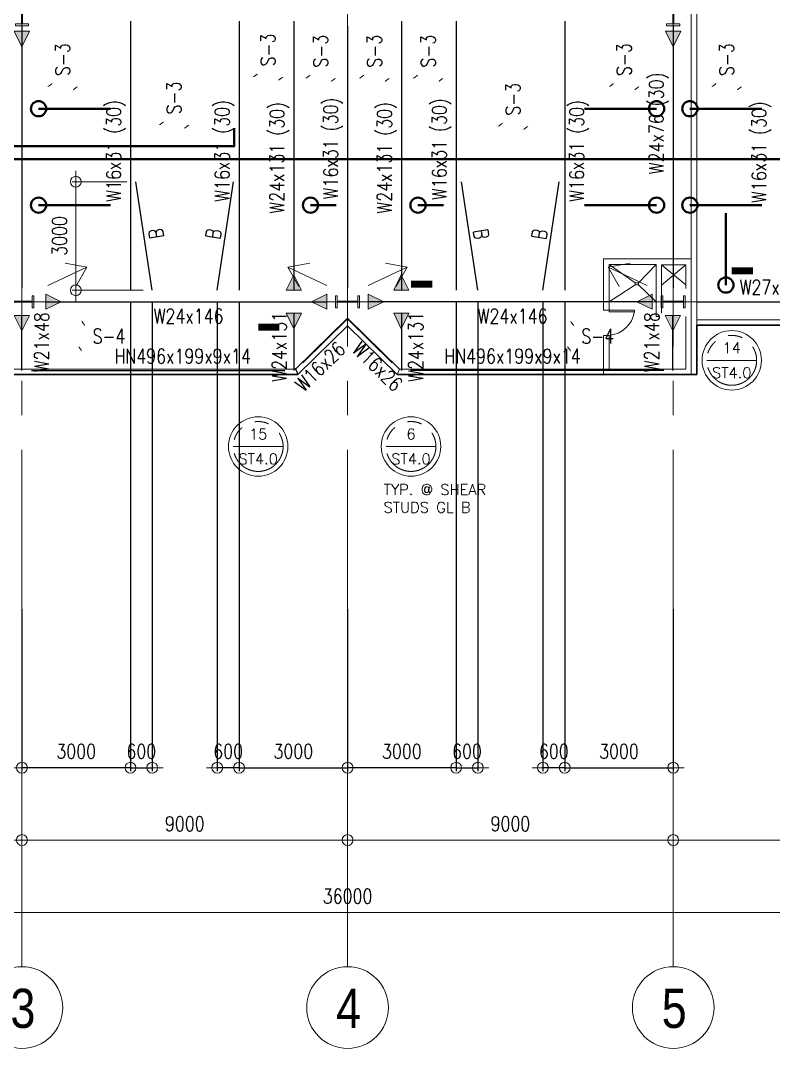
# Model space of a CAD drawing. Header units: millimetres. Extents: x -101701 to 170890, y -50253 to 85631.
# Drawn here: x -46213 to -25405, y -23127 to 5281 of the extents above; entities that cross this region are included whole.
import ezdxf
from ezdxf.enums import TextEntityAlignment as Align

# ---------------------------------------------------------------- set-up
doc = ezdxf.new("R2010")
doc.units = ezdxf.units.MM
doc.header["$MEASUREMENT"] = 0
doc.linetypes.add('CENTER2', pattern=[28.575, 19.05, -3.175, 3.175, -3.175])
doc.linetypes.add('PHANTOM2', pattern=[1.25, 0.625, -0.125, 0.125, -0.125, 0.125, -0.125])
doc.layers.get('0').update_dxf_attribs({"lineweight": 0})
for name, color, linetype, lineweight in [('A_ARCHITECTURAL BACKGROUND', 251, 'Continuous', 5), ('COLUMN', 2, 'Continuous', 20), ('ELAYOUT', 4, 'Continuous', 9), ('GRIDLINES_DIM', 252, 'Continuous', 5), ('HATCH', 8, 'Continuous', 5), ('S-ANNO-DIMS', 252, 'Continuous', 5), ('S-ANNO-MARK', 2, 'Continuous', 9), ('S-ANNO-NPLT', 7, 'Continuous', 9), ('S-Anno-Symb', 143, 'PHANTOM2', 15), ('S-BEAM', 5, 'Continuous', 25), ('S-BRACE', 2, 'Continuous', 18), ('S-CONN', 1, 'Continuous', 9), ('S_COL', 2, 'Continuous', 20), ('S_DRB', 4, 'Continuous', 40), ('S_GRID LINES', 252, 'Continuous', 5), ('S_SLAB EDGE', 2, 'Continuous', 30), ('TEXT', 2, 'Continuous', 20)]:
    doc.layers.add(name, color=color, linetype=linetype, lineweight=lineweight)
doc.styles.add('1', font='simplex.shx', dxfattribs={"width": 0.85, "height": 300})
doc.styles.add('ARIALNW', font='ARIALN.TTF')
doc.styles.add('ROMANSX', font='ROMANS.shx', dxfattribs={"height": 0.09375})
doc.styles.add('SIMPLEX', font='SIMPLEX.shx', dxfattribs={"width": 0.8, "height": 400})
doc.dimstyles.new('DIM 200', dxfattribs={"dimtxt": 0.36, "dimasz": 0.2, "dimexe": 0.1, "dimexo": 0, "dimgap": 0.08, "dimtad": 1, "dimlfac": 2, "dimrnd": 0.005, "dimzin": 1, "dimdsep": 46, "dimtxsty": 'ARIALNW', "dimcen": 0.09, "dimclrd": 6, "dimclre": 6, "dimclrt": 13, "dimadec": 0, "dimazin": 0, "dimtfac": 1, "dimtofl": 0, "dimtmove": 2, "dimatfit": 3, "dimfxl": 1, "dimtolj": 1, "dimtzin": 0, "dimarcsym": 0})
doc.dimstyles.new('DIM_100', dxfattribs={"dimtxt": 1000, "dimasz": 2, "dimexe": 100, "dimexo": 250, "dimgap": 250, "dimtad": 1, "dimdec": 0, "dimrnd": 1, "dimdsep": 46, "dimtxsty": '1', "dimblk1": 'ESCADIM_ARW', "dimblk2": 'ESCADIM_ARW', "dimsah": 1, "dimcen": 50, "dimclrd": 256, "dimclre": 256, "dimclrt": 52, "dimadec": 0, "dimazin": 0, "dimtfac": 1, "dimtdec": 0, "dimtofl": 0, "dimtmove": 0, "dimatfit": 3, "dimldrblk": 'ESCADIM_ARW', "dimfxl": 1, "dimtolj": 1, "dimtzin": 0, "dimarcsym": 0})

# ---------------------------------------------------------------- blocks, each defined once
blk = doc.blocks.new('ARCHBACKGRND3')
at = {"layer": 'A_ARCHITECTURAL BACKGROUND', "color": 251, "ltscale": 10}
for p, q in [((-27637, 5679, 0), (-27637, -4352, 0)), ((-27487, 5531, 0), (-27487, -3139, 0)), ((-29911, -2489, 0), (-28609, -2489, 0)), ((-29908, -2721, 0), (-29207, -2721, 0)), ((-29908, -2771, 0), (-29908, -2721, 0)), ((-29207, -2771, 0), (-29908, -2771, 0)), ((-29207, -2721, 0), (-29207, -2771, 0)), ((-37136, -2943, 0), (-38576, -4352, 0)), ((-37136, -2943, 0), (-35700, -4353, 0)), ((-27788, -2899, 0), (-27788, -4348, 0)), ((-27637, -2996, 0), (-27637, -4499, 0)), ((-27487, -2992, 0), (-22157, -2992, 0)), ((-22620, -2992, 0), (-26678, -2992, 0)), ((-22620, -3139, 0), (-26678, -3139, 0)), ((-46626, -4352, 0), (-38576, -4352, 0)), ((-38577, -4325, 0), (-38514, -4475, 0)), ((-38576, -4352, 0), (-38513, -4502, 0)), ((-35700, -4353, 0), (-35763, -4503, 0)), ((-35700, -4352, 0), (-27788, -4352, 0))]:
    blk.add_line(p, q, dxfattribs=at)
at = {"layer": 'ELAYOUT', "color": 251, "ltscale": 10}
for p, q in [((-30061, -1308, 0), (-28458, -1307, 0)), ((-30061, -2721, 0), (-30061, -1308, 0)), ((-27637, -1307, 0), (-28458, -1307, 0)), ((-27637, -1307, 0), (-27637, -4502, 0)), ((-27637, -2027, 0), (-27637, -1307, 0)), ((-29911, -1458, 0), (-28608, -1458, 0)), ((-29911, -2721, 0), (-29911, -1458, 0)), ((-28608, -1458, 0), (-28608, -2894, 0)), ((-28458, -1474, 0), (-28458, -2805, 0)), ((-27788, -1474, 0), (-28458, -1474, 0)), ((-27788, -2121, 0), (-27788, -1474, 0)), ((-28508, -2894, 0), (-28608, -2894, 0)), ((-30061, -3423, 0), (-30061, -4502, 0)), ((-29911, -4352, 0), (-29911, -3423, 0)), ((-27637, -4502, 0), (-30052, -4502, 0))]:
    blk.add_line(p, q, dxfattribs=at)
at = {"layer": 'ELAYOUT', "color": 251, "linetype": 'ByBlock', "ltscale": 0.5}
for p, q in [((-30061, -2721, 0), (-29908, -2721, 0)), ((-30061, -3423, 0), (-29908, -3423, 0))]:
    blk.add_line(p, q, dxfattribs=at)
at = {"layer": 'HATCH', "color": 251, "linetype": 'ByBlock', "ltscale": 0.5}
for p, q in [((-29911, -1458, 0), (-29190, -1965, 0)), ((-28609, -1458, 0), (-29100, -1965, 0)), ((-28458, -1474, 0), (-27788, -2027, 0)), ((-27788, -1474, 0), (-28458, -2030, 0)), ((-29190, -2023, 0), (-29190, -1965, 0)), ((-29190, -1965, 0), (-29100, -1965, 0)), ((-29100, -1965, 0), (-29100, -2023, 0)), ((-29911, -2489, 0), (-29190, -2023, 0)), ((-29100, -2023, 0), (-29190, -2023, 0)), ((-28609, -2489, 0), (-29100, -2023, 0))]:
    blk.add_line(p, q, dxfattribs=at)
blk.add_arc((-29986, -2635, 0), 791, 275.6551, 350.1027, dxfattribs=at)
at = {"layer": 'S_SLAB EDGE', "color": 2, "ltscale": 10}
for p, q in [((-37137, -3155, 0), (-38513, -4502, 0)), ((-37137, -3155, 0), (-35763, -4503, 0)), ((-27487, -3139, 0), (-27487, -4502, 0)), ((-27487, -3139, 0), (-22006, -3139, 0)), ((-46777, -4502, 0), (-38513, -4502, 0)), ((-35763, -4502, 0), (-27487, -4502, 0))]:
    blk.add_line(p, q, dxfattribs=at)
blk = doc.blocks.new('Bubble')
at = {"layer": 'S-ANNO-NPLT'}
blk.add_circle((0, 0), 0.2608, dxfattribs=at)
at = {"layer": 'S-Anno-Symb', "color": 0}
blk.add_line((-0.2188, 0), (0.2188, 0), dxfattribs=at)
blk.add_circle((0, 0), 0.2187, dxfattribs=at)
at = {"layer": 'S-Anno-Symb', "style": 'ROMANSX'}
for tag, p in [('1', (0, 0.1094)), ('S1', (0, -0.1094))]:
    blk.add_attdef(tag, text='', height=0.0937, dxfattribs=at).set_placement(p, align=Align.MIDDLE_CENTER)
at = {"layer": 'S-Anno-Symb', "style": 'ROMANSX', "width": 1.018385, "flags": 8}
blk.add_attdef('LONG', text='', height=0.0937, dxfattribs=at).set_placement((-0.1796, -0.1249), (0.1796, -0.1249), align=Align.FIT)
blk = doc.blocks.new('11F COLUMN LAYOUT')
at = {"layer": 'COLUMN', "lineweight": 13}
for points in [[(8670, 0), (8670, 166), (8713, 166), (8713, 32, 0.414214), (8733, 12), (9267, 12, 0.414214), (9287, 32), (9287, 166), (9330, 166), (9330, -166), (9287, -166), (9287, -32, 0.414214), (9267, -12), (8733, -12, 0.414214), (8713, -32), (8713, -166), (8670, -166), (8670, 0)], [(17670, 0), (17670, 166), (17713, 166), (17713, 32, 0.414214), (17733, 12), (18267, 12, 0.414214), (18287, 32), (18287, 166), (18330, 166), (18330, -166), (18287, -166), (18287, -32, 0.414214), (18267, -12), (17733, -12, 0.414214), (17713, -32), (17713, -166), (17670, -166), (17670, 0)], [(26670, 0), (26670, 166), (26713, 166), (26713, 32, 0.414214), (26733, 12), (27267, 12, 0.414214), (27287, 32), (27287, 166), (27330, 166), (27330, -166), (27287, -166), (27287, -32, 0.414214), (27267, -12), (26733, -12, 0.414214), (26713, -32), (26713, -166), (26670, -166), (26670, 0)]]:
    blk.add_lwpolyline(points, format="xyb", dxfattribs=at)
at = {"layer": 'S_COL', "ltscale": 0.05, "elevation": 0}
blk.add_lwpolyline([(9000, 7626), (8818, 7626), (8818, 7675), (8969, 7675, 0.414214), (8987, 7693), (8987, 8304, 0.414214), (8969, 8321), (8818, 8321), (8818, 8370), (9182, 8370), (9182, 8321), (9031, 8321, 0.414214), (9013, 8304), (9013, 7693, 0.414214), (9031, 7675), (9182, 7675), (9182, 7626), (9000, 7626)], format="xyb", dxfattribs=at)
at = {"layer": 'S_COL', "ltscale": 0.05}
blk.add_lwpolyline([(27000, 7626), (26818, 7626), (26818, 7675), (26969, 7675, 0.414214), (26987, 7693), (26987, 8304, 0.414214), (26969, 8321), (26818, 8321), (26818, 8370), (27182, 8370), (27182, 8321), (27031, 8321, 0.414214), (27013, 8304), (27013, 7693, 0.414214), (27031, 7675), (27182, 7675), (27182, 7626), (27000, 7626)], format="xyb", dxfattribs=at)
blk = doc.blocks.new('ESCADIM_ARW')
at = {"color": 7}
blk.add_line((-150, 0), (150, 0), dxfattribs=at)
blk.add_circle((0, 0), 75, dxfattribs=at)
blk = doc.blocks.new('*D120')
at = {"layer": 'Defpoints', "color": 0, "transparency": 16777216}
for p in [(8000, 0, 0), (44000, -250), (44000, -8880)]:
    blk.add_point(p, dxfattribs=at)
at = {"layer": 'GRIDLINES_DIM', "lineweight": -2, "transparency": 16777216}
for p, q in [((8000, -250), (8000, -8980)), ((44000, -500), (44000, -8980)), ((8002, -8880), (43998, -8880))]:
    blk.add_line(p, q, dxfattribs=at)
at = {"layer": 'GRIDLINES_DIM', "lineweight": -2, "transparency": 16777216, "xscale": 2, "yscale": 2, "zscale": 2, "rotation": 180}
blk.add_blockref('ESCADIM_ARW', (8000, -8880), dxfattribs=at)
at = {"layer": 'GRIDLINES_DIM', "lineweight": -2, "transparency": 16777216, "xscale": 2, "yscale": 2, "zscale": 2}
blk.add_blockref('ESCADIM_ARW', (44000, -8880), dxfattribs=at)
at = {"layer": 'GRIDLINES_DIM', "color": 52, "transparency": 16777216, "insert": (26000, -8430), "char_height": 400, "attachment_point": 5, "style": 'SIMPLEX'}
blk.add_mtext('\\A1;{\\W0.8;36000}', dxfattribs=at)
blk = doc.blocks.new('*D121')
at = {"layer": 'Defpoints', "color": 0, "transparency": 16777216}
for p in [(18489, 11316), (20150, 11316, 0), (20600, 8316, 0)]:
    blk.add_point(p, dxfattribs=at)
at = {"layer": 'GRIDLINES_DIM', "lineweight": -2, "transparency": 16777216}
for p, q in [((19900, 11316), (18389, 11316)), ((18489, 8318), (18489, 11314)), ((20350, 8316), (18389, 8316))]:
    blk.add_line(p, q, dxfattribs=at)
at = {"layer": 'GRIDLINES_DIM', "lineweight": -2, "transparency": 16777216, "xscale": 2, "yscale": 2, "zscale": 2}
for p, rotation in [((18489, 11316), 90), ((18489, 8316), 270)]:
    blk.add_blockref('ESCADIM_ARW', p, dxfattribs=dict(at, rotation=rotation))
at = {"layer": 'GRIDLINES_DIM', "color": 52, "transparency": 16777216, "insert": (18039, 9816), "char_height": 400, "attachment_point": 5, "rotation": 90, "style": 'SIMPLEX'}
blk.add_mtext('\\A1;{\\W0.8;3000}', dxfattribs=at)
blk = doc.blocks.new('*D128')
at = {"layer": 'Defpoints', "color": 0, "transparency": 16777216}
for p in [(35000, 0, 0), (44000, -250), (44000, -6880)]:
    blk.add_point(p, dxfattribs=at)
at = {"layer": 'GRIDLINES_DIM', "lineweight": -2, "transparency": 16777216}
for p, q in [((35000, -250), (35000, -6980)), ((44000, -500), (44000, -6980)), ((35002, -6880), (43998, -6880))]:
    blk.add_line(p, q, dxfattribs=at)
at = {"layer": 'GRIDLINES_DIM', "lineweight": -2, "transparency": 16777216, "xscale": 2, "yscale": 2, "zscale": 2, "rotation": 180}
blk.add_blockref('ESCADIM_ARW', (35000, -6880), dxfattribs=at)
at = {"layer": 'GRIDLINES_DIM', "lineweight": -2, "transparency": 16777216, "xscale": 2, "yscale": 2, "zscale": 2}
blk.add_blockref('ESCADIM_ARW', (44000, -6880), dxfattribs=at)
at = {"layer": 'GRIDLINES_DIM', "color": 52, "transparency": 16777216, "insert": (39500, -6430), "char_height": 400, "attachment_point": 5, "style": 'SIMPLEX'}
blk.add_mtext('\\A1;{\\W0.8;9000}', dxfattribs=at)
blk = doc.blocks.new('*D129')
at = {"layer": 'Defpoints', "color": 0, "transparency": 16777216}
for p in [(26000, 0, 0), (35000, -250), (35000, -6880)]:
    blk.add_point(p, dxfattribs=at)
at = {"layer": 'GRIDLINES_DIM', "lineweight": -2, "transparency": 16777216}
for p, q in [((26000, -250), (26000, -6980)), ((35000, -500), (35000, -6980)), ((26002, -6880), (34998, -6880))]:
    blk.add_line(p, q, dxfattribs=at)
at = {"layer": 'GRIDLINES_DIM', "lineweight": -2, "transparency": 16777216, "xscale": 2, "yscale": 2, "zscale": 2, "rotation": 180}
blk.add_blockref('ESCADIM_ARW', (26000, -6880), dxfattribs=at)
at = {"layer": 'GRIDLINES_DIM', "lineweight": -2, "transparency": 16777216, "xscale": 2, "yscale": 2, "zscale": 2}
blk.add_blockref('ESCADIM_ARW', (35000, -6880), dxfattribs=at)
at = {"layer": 'GRIDLINES_DIM', "color": 52, "transparency": 16777216, "insert": (30500, -6430), "char_height": 400, "attachment_point": 5, "style": 'SIMPLEX'}
blk.add_mtext('\\A1;{\\W0.8;9000}', dxfattribs=at)
blk = doc.blocks.new('*D130')
at = {"layer": 'Defpoints', "color": 0, "transparency": 16777216}
for p in [(17000, 0, 0), (26000, -250), (26000, -6880)]:
    blk.add_point(p, dxfattribs=at)
at = {"layer": 'GRIDLINES_DIM', "lineweight": -2, "transparency": 16777216}
for p, q in [((17000, -250), (17000, -6980)), ((26000, -500), (26000, -6980)), ((17002, -6880), (25998, -6880))]:
    blk.add_line(p, q, dxfattribs=at)
at = {"layer": 'GRIDLINES_DIM', "lineweight": -2, "transparency": 16777216, "xscale": 2, "yscale": 2, "zscale": 2, "rotation": 180}
blk.add_blockref('ESCADIM_ARW', (17000, -6880), dxfattribs=at)
at = {"layer": 'GRIDLINES_DIM', "lineweight": -2, "transparency": 16777216, "xscale": 2, "yscale": 2, "zscale": 2}
blk.add_blockref('ESCADIM_ARW', (26000, -6880), dxfattribs=at)
at = {"layer": 'GRIDLINES_DIM', "color": 52, "transparency": 16777216, "insert": (21500, -6430), "char_height": 400, "attachment_point": 5, "style": 'SIMPLEX'}
blk.add_mtext('\\A1;{\\W0.8;9000}', dxfattribs=at)
blk = doc.blocks.new('*D131')
at = {"layer": 'Defpoints', "color": 0, "transparency": 16777216}
for p in [(8000, 0, 0), (17000, -250), (17000, -6880)]:
    blk.add_point(p, dxfattribs=at)
at = {"layer": 'GRIDLINES_DIM', "lineweight": -2, "transparency": 16777216}
for p, q in [((8000, -250), (8000, -6980)), ((17000, -500), (17000, -6980)), ((8002, -6880), (16998, -6880))]:
    blk.add_line(p, q, dxfattribs=at)
at = {"layer": 'GRIDLINES_DIM', "lineweight": -2, "transparency": 16777216, "xscale": 2, "yscale": 2, "zscale": 2, "rotation": 180}
blk.add_blockref('ESCADIM_ARW', (8000, -6880), dxfattribs=at)
at = {"layer": 'GRIDLINES_DIM', "lineweight": -2, "transparency": 16777216, "xscale": 2, "yscale": 2, "zscale": 2}
blk.add_blockref('ESCADIM_ARW', (17000, -6880), dxfattribs=at)
at = {"layer": 'GRIDLINES_DIM', "color": 52, "transparency": 16777216, "insert": (12500, -6430), "char_height": 400, "attachment_point": 5, "style": 'SIMPLEX'}
blk.add_mtext('\\A1;{\\W0.8;9000}', dxfattribs=at)
blk = doc.blocks.new('*D67')
at = {"layer": 'Defpoints', "color": 0, "transparency": 16777216}
for p in [(-31775, -2240, 0), (-31175, -2240, 0), (-31775, -15368)]:
    blk.add_point(p, dxfattribs=at)
at = {"layer": 'GRIDLINES_DIM', "lineweight": -2, "transparency": 16777216}
for p, q in [((-31775, -2490), (-31775, -15468)), ((-31175, -2490), (-31175, -15468)), ((-31177, -15368), (-31773, -15368))]:
    blk.add_line(p, q, dxfattribs=at)
at = {"layer": 'GRIDLINES_DIM', "lineweight": -2, "transparency": 16777216, "xscale": 2, "yscale": 2, "zscale": 2, "rotation": 180}
blk.add_blockref('ESCADIM_ARW', (-31775, -15368), dxfattribs=at)
at = {"layer": 'GRIDLINES_DIM', "lineweight": -2, "transparency": 16777216, "xscale": 2, "yscale": 2, "zscale": 2}
blk.add_blockref('ESCADIM_ARW', (-31175, -15368), dxfattribs=at)
at = {"layer": 'GRIDLINES_DIM', "color": 52, "transparency": 16777216, "insert": (-31475, -14918), "char_height": 400, "attachment_point": 5, "style": 'SIMPLEX'}
blk.add_mtext('\\A1;{\\W0.8;600}', dxfattribs=at)
blk = doc.blocks.new('*D68')
at = {"layer": 'Defpoints', "color": 0, "transparency": 16777216}
for p in [(-34175, -2240, 0), (-37175, -10739), (-37175, -15368)]:
    blk.add_point(p, dxfattribs=at)
at = {"layer": 'GRIDLINES_DIM', "lineweight": -2, "transparency": 16777216}
for p, q in [((-34175, -2490), (-34175, -15468)), ((-37175, -10989), (-37175, -15468)), ((-34177, -15368), (-37173, -15368))]:
    blk.add_line(p, q, dxfattribs=at)
at = {"layer": 'GRIDLINES_DIM', "lineweight": -2, "transparency": 16777216, "xscale": 2, "yscale": 2, "zscale": 2, "rotation": 180}
blk.add_blockref('ESCADIM_ARW', (-37175, -15368), dxfattribs=at)
at = {"layer": 'GRIDLINES_DIM', "lineweight": -2, "transparency": 16777216, "xscale": 2, "yscale": 2, "zscale": 2}
blk.add_blockref('ESCADIM_ARW', (-34175, -15368), dxfattribs=at)
at = {"layer": 'GRIDLINES_DIM', "color": 52, "transparency": 16777216, "insert": (-35675, -14918), "char_height": 400, "attachment_point": 5, "style": 'SIMPLEX'}
blk.add_mtext('\\A1;{\\W0.8;3000}', dxfattribs=at)
blk = doc.blocks.new('*D69')
at = {"layer": 'Defpoints', "color": 0, "transparency": 16777216}
for p in [(-34175, -2240, 0), (-33575, -2240, 0), (-33575, -15368)]:
    blk.add_point(p, dxfattribs=at)
at = {"layer": 'GRIDLINES_DIM', "lineweight": -2, "transparency": 16777216}
for p, q in [((-34175, -2490), (-34175, -15468)), ((-33575, -2490), (-33575, -15468)), ((-34173, -15368), (-33577, -15368))]:
    blk.add_line(p, q, dxfattribs=at)
at = {"layer": 'GRIDLINES_DIM', "lineweight": -2, "transparency": 16777216, "xscale": 2, "yscale": 2, "zscale": 2, "rotation": 180}
blk.add_blockref('ESCADIM_ARW', (-34175, -15368), dxfattribs=at)
at = {"layer": 'GRIDLINES_DIM', "lineweight": -2, "transparency": 16777216, "xscale": 2, "yscale": 2, "zscale": 2}
blk.add_blockref('ESCADIM_ARW', (-33575, -15368), dxfattribs=at)
at = {"layer": 'GRIDLINES_DIM', "color": 52, "transparency": 16777216, "insert": (-33875, -14918), "char_height": 400, "attachment_point": 5, "style": 'SIMPLEX'}
blk.add_mtext('\\A1;{\\W0.8;600}', dxfattribs=at)
blk = doc.blocks.new('*D70')
at = {"layer": 'Defpoints', "color": 0, "transparency": 16777216}
for p in [(-43175, -2240, 0), (-46175, -10739), (-46175, -15368)]:
    blk.add_point(p, dxfattribs=at)
at = {"layer": 'GRIDLINES_DIM', "lineweight": -2, "transparency": 16777216}
for p, q in [((-43175, -2490), (-43175, -15468)), ((-46175, -10989), (-46175, -15468)), ((-43177, -15368), (-46173, -15368))]:
    blk.add_line(p, q, dxfattribs=at)
at = {"layer": 'GRIDLINES_DIM', "lineweight": -2, "transparency": 16777216, "xscale": 2, "yscale": 2, "zscale": 2, "rotation": 180}
blk.add_blockref('ESCADIM_ARW', (-46175, -15368), dxfattribs=at)
at = {"layer": 'GRIDLINES_DIM', "lineweight": -2, "transparency": 16777216, "xscale": 2, "yscale": 2, "zscale": 2}
blk.add_blockref('ESCADIM_ARW', (-43175, -15368), dxfattribs=at)
at = {"layer": 'GRIDLINES_DIM', "color": 52, "transparency": 16777216, "insert": (-44675, -14918), "char_height": 400, "attachment_point": 5, "style": 'SIMPLEX'}
blk.add_mtext('\\A1;3000', dxfattribs=at)
blk = doc.blocks.new('*D71')
at = {"layer": 'Defpoints', "color": 0, "transparency": 16777216}
for p in [(-43175, -2240, 0), (-42575, -2240, 0), (-42575, -15368)]:
    blk.add_point(p, dxfattribs=at)
at = {"layer": 'GRIDLINES_DIM', "lineweight": -2, "transparency": 16777216}
for p, q in [((-43175, -2490), (-43175, -15468)), ((-42575, -2490), (-42575, -15468)), ((-43173, -15368), (-42577, -15368))]:
    blk.add_line(p, q, dxfattribs=at)
at = {"layer": 'GRIDLINES_DIM', "lineweight": -2, "transparency": 16777216, "xscale": 2, "yscale": 2, "zscale": 2, "rotation": 180}
blk.add_blockref('ESCADIM_ARW', (-43175, -15368), dxfattribs=at)
at = {"layer": 'GRIDLINES_DIM', "lineweight": -2, "transparency": 16777216, "xscale": 2, "yscale": 2, "zscale": 2}
blk.add_blockref('ESCADIM_ARW', (-42575, -15368), dxfattribs=at)
at = {"layer": 'GRIDLINES_DIM', "color": 52, "transparency": 16777216, "insert": (-42875, -14918), "char_height": 400, "attachment_point": 5, "style": 'SIMPLEX'}
blk.add_mtext('\\A1;{\\W0.8;600}', dxfattribs=at)
blk = doc.blocks.new('*D72')
at = {"layer": 'Defpoints', "color": 0, "transparency": 16777216}
for p in [(-40175, -2240, 0), (-37175, -10739), (-37175, -15368)]:
    blk.add_point(p, dxfattribs=at)
at = {"layer": 'GRIDLINES_DIM', "lineweight": -2, "transparency": 16777216}
for p, q in [((-40175, -2490), (-40175, -15468)), ((-37175, -10989), (-37175, -15468)), ((-40173, -15368), (-37177, -15368))]:
    blk.add_line(p, q, dxfattribs=at)
at = {"layer": 'GRIDLINES_DIM', "lineweight": -2, "transparency": 16777216, "xscale": 2, "yscale": 2, "zscale": 2, "rotation": 180}
blk.add_blockref('ESCADIM_ARW', (-40175, -15368), dxfattribs=at)
at = {"layer": 'GRIDLINES_DIM', "lineweight": -2, "transparency": 16777216, "xscale": 2, "yscale": 2, "zscale": 2}
blk.add_blockref('ESCADIM_ARW', (-37175, -15368), dxfattribs=at)
at = {"layer": 'GRIDLINES_DIM', "color": 52, "transparency": 16777216, "insert": (-38675, -14918), "char_height": 400, "attachment_point": 5, "style": 'SIMPLEX'}
blk.add_mtext('\\A1;{\\W0.8;3000}', dxfattribs=at)
blk = doc.blocks.new('*D73')
at = {"layer": 'Defpoints', "color": 0, "transparency": 16777216}
for p in [(-40775, -2240, 0), (-40175, -2240, 0), (-40775, -15368)]:
    blk.add_point(p, dxfattribs=at)
at = {"layer": 'GRIDLINES_DIM', "lineweight": -2, "transparency": 16777216}
for p, q in [((-40775, -2490), (-40775, -15468)), ((-40175, -2490), (-40175, -15468)), ((-40177, -15368), (-40773, -15368))]:
    blk.add_line(p, q, dxfattribs=at)
at = {"layer": 'GRIDLINES_DIM', "lineweight": -2, "transparency": 16777216, "xscale": 2, "yscale": 2, "zscale": 2, "rotation": 180}
blk.add_blockref('ESCADIM_ARW', (-40775, -15368), dxfattribs=at)
at = {"layer": 'GRIDLINES_DIM', "lineweight": -2, "transparency": 16777216, "xscale": 2, "yscale": 2, "zscale": 2}
blk.add_blockref('ESCADIM_ARW', (-40175, -15368), dxfattribs=at)
at = {"layer": 'GRIDLINES_DIM', "color": 52, "transparency": 16777216, "insert": (-40475, -14918), "char_height": 400, "attachment_point": 5, "style": 'SIMPLEX'}
blk.add_mtext('\\A1;{\\W0.8;600}', dxfattribs=at)
blk = doc.blocks.new('*D77')
at = {"layer": 'Defpoints', "color": 0, "transparency": 16777216}
for p in [(-31175, -2240, 0), (-28175, -10739), (-28175, -15368)]:
    blk.add_point(p, dxfattribs=at)
at = {"layer": 'GRIDLINES_DIM', "lineweight": -2, "transparency": 16777216}
for p, q in [((-31175, -2490), (-31175, -15468)), ((-28175, -10989), (-28175, -15468)), ((-31173, -15368), (-28177, -15368))]:
    blk.add_line(p, q, dxfattribs=at)
at = {"layer": 'GRIDLINES_DIM', "lineweight": -2, "transparency": 16777216, "xscale": 2, "yscale": 2, "zscale": 2, "rotation": 180}
blk.add_blockref('ESCADIM_ARW', (-31175, -15368), dxfattribs=at)
at = {"layer": 'GRIDLINES_DIM', "lineweight": -2, "transparency": 16777216, "xscale": 2, "yscale": 2, "zscale": 2}
blk.add_blockref('ESCADIM_ARW', (-28175, -15368), dxfattribs=at)
at = {"layer": 'GRIDLINES_DIM', "color": 52, "transparency": 16777216, "insert": (-29675, -14918), "char_height": 400, "attachment_point": 5, "style": 'SIMPLEX'}
blk.add_mtext('\\A1;{\\W0.8;3000}', dxfattribs=at)
blk = doc.blocks.new("ADD' L BARS")
at = {"layer": 'S_DRB'}
blk.add_line((36456.9, 10450, 0), (36456.9, 8460.4, 0), dxfattribs=at)
at = {"layer": 'S_DRB', "color": 4, "elevation": 0}
blk.add_lwpolyline([(22866.9, 12793.6), (22866.9, 12293.6), (8642.5, 12293.6), (8642.5, 12793.6)], dxfattribs=at)
at = {"layer": 'S_DRB'}
blk.add_circle((36456.9, 8460.4, 0), 210.4, dxfattribs=at)
blk = doc.blocks.new('11TH FRAMING LAYOUT')
at = {"layer": 'S-CONN'}
for points in [[(8789, 7476), (8999, 7047), (9210, 7476)], [(26789, 7476), (26999, 7047), (27210, 7476)], [(16726, 317), (16516, 746), (16305, 317)], [(19274, 317), (19484, 746), (19695, 317)], [(9656, -211), (10085, -1), (9656, 210)], [(17429, -211), (17000, -1), (17429, 210)], [(18571, -211), (19000, -1), (18571, 210)], [(26420, -211), (25991, -1), (26420, 210)], [(8788, -381), (8999, -810), (9209, -381)], [(16726, -317), (16516, -746), (16305, -317)], [(19274, -317), (19484, -746), (19695, -317)], [(26777, -381), (26988, -810), (27198, -381)]]:
    blk.add_hatch(color=256, dxfattribs=at).paths.add_polyline_path(points)
at = {"layer": 'S-BEAM'}
for p, q in [((12000, 7750, 0), (12000, 317, 0)), ((15000, 7750, 0), (15000, 317, 0)), ((16514, 7750, 0), (16514, 317, 0)), ((19486, 7750, 0), (19486, 317, 0)), ((21000, 7750, 0), (21000, 317, 0)), ((24000, 7750, 0), (24000, 317, 0)), ((9000, 7619, 0), (9000, 381, 0)), ((18000, 7619, 0), (18000, 381, 0)), ((27000, 7619, 0), (27000, 381, 0)), ((12600, 317, 0), (12150, 3317, 0)), ((14400, 317, 0), (14850, 3317, 0)), ((21600, 317, 0), (21150, 3317, 0)), ((23400, 317, 0), (23850, 3317, 0)), ((26420, 0, 0), (18571, 0, 0)), ((9656, 0, 0), (17429, 0, 0)), ((27647, -2, 0), (31982, -2, 0)), ((9000, -1905, 0), (9000, -381, 0)), ((16514, -317, 0), (16514, -1905, 0)), ((16764, -1688, 0), (18000, -476, 0)), ((19236, -1688, 0), (18000, -476, 0)), ((19486, -317, 0), (19486, -1905, 0)), ((26989, -1905, 0), (26989, -381, 0)), ((9261, -1905, 0), (16264, -1905, 0)), ((26739, -1905, 0), (19736, -1905, 0))]:
    blk.add_line(p, q, dxfattribs=at)
at = {"layer": 'S-CONN', "color": 1, "elevation": 0}
for points in [[(9210, 7476), (8999, 7047), (8789, 7476), (9211, 7476)], [(27210, 7476), (26999, 7047), (26789, 7476), (27211, 7476)], [(16305, 317), (16516, 746), (16726, 317), (16304, 317)], [(19695, 317), (19484, 746), (19274, 317), (19696, 317)], [(9656, 210), (10085, -1), (9656, -211), (9656, 211)], [(17429, 210), (17000, -1), (17429, -211), (17429, 211)], [(18571, 210), (19000, -1), (18571, -211), (18571, 211)], [(26420, 210), (25991, -1), (26420, -211), (26420, 211)], [(9209, -381), (8999, -810), (8788, -381), (9210, -381)], [(16305, -317), (16516, -746), (16726, -317), (16304, -317)], [(19695, -317), (19484, -746), (19274, -317), (19696, -317)], [(27198, -381), (26988, -810), (26777, -381), (27199, -381)]]:
    blk.add_lwpolyline(points, dxfattribs=at)
at = {"layer": 'S-BRACE', "ltscale": 0.5}
for points in [[(10794, 951, 0), (9718, 450, 0)], [(16353, 951, 0), (17429, 450, 0)], [(19647, 951, 0), (18571, 450, 0)], [(25206, 951, 0), (26282, 450, 0)]]:
    blk.add_leader(points, dimstyle='DIM 200', override={"dimasz": 500, "dimtad": 0, "dimclrd": 2, "dimldrblk": 'Open90', "dimfxl": 0.18}, dxfattribs=at)
blk = doc.blocks.new('DIM_GRIDLINES_2')
for centre in [(17000, -11509), (26000, -11509), (35000, -11509)]:
    blk.add_circle(centre, 1129.4)
at = {"layer": 'GRIDLINES_DIM', "linetype": 'CENTER2', "ltscale": 300}
for p, q in [((17000, -10379.6), (17000, 63813, 0)), ((26000, -10379.6), (26000, 63813, 0)), ((35000, -10379.6), (35000, 63813, 0)), ((-12556.3, 8000, 0), (50790.7, 8000, 0))]:
    blk.add_line(p, q, dxfattribs=at)
at = {"layer": 'TEXT', "char_height": 1082.3, "width": 6807.085, "attachment_point": 1, "style": 'ARIALNW'}
for s, insert in [('3', (16682.2, -10988.9)), ('4', (25682.2, -10988.9)), ('5', (34682.2, -10988.9))]:
    blk.add_mtext(s, dxfattribs=dict(at, insert=insert))
at = {"layer": 'GRIDLINES_DIM'}
dim = blk.add_linear_dim(base=(18489, 11315.6, 0), p1=(20600, 8315.6, 0), p2=(20150, 11315.6, 0), angle=90, text='{\\W0.8;<>}', dimstyle='DIM_100', override={"dimtxt": 400, "dimtxsty": 'SIMPLEX'}, dxfattribs=at)
dim.commit()
dim.dimension.update_dxf_attribs({"geometry": '*D121', "text_midpoint": (18039, 9815.6, 0)})
for base, p1, p2, picture, middle in [((44000, -8879.6), (8000, 0, 0), (44000, -250), '*D120', (26000, -8429.6)), ((17000, -6879.6), (8000, 0, 0), (17000, -250), '*D131', (12500, -6429.6)), ((26000, -6879.6), (17000, 0, 0), (26000, -250), '*D130', (21500, -6429.6)), ((35000, -6879.6), (26000, 0, 0), (35000, -250), '*D129', (30500, -6429.6)), ((44000, -6879.6), (35000, 0, 0), (44000, -250), '*D128', (39500, -6429.6))]:
    dim = blk.add_linear_dim(base=base, p1=p1, p2=p2, text='{\\W0.8;<>}', dimstyle='DIM_100', override={"dimtxt": 400, "dimtxsty": 'SIMPLEX'}, dxfattribs=at)
    dim.commit()
    dim.dimension.update_dxf_attribs({"geometry": picture, "text_midpoint": middle})

msp = doc.modelspace()

# ---------------------------------------------------------------- linework, layer by layer
at = {"layer": 'S-ANNO-MARK'}
msp.add_lwpolyline([(-39665.13663, 3806.26489, 29.99952, 29.99952, 0), (-39778.18095, 3719.26376, 0, 0, 0), (-38968.6034, 3719.26376, 29.99952, 29.99952, 0), (-39081.64773, 3632.26262, 0, 0, 0)], format="xyseb", dxfattribs=at)
for points, elevation in [([(-38209.58146, 3772.74074, 29.99952, 29.99952, 0), (-38322.62579, 3685.73961, 0, 0, 0), (-37513.04823, 3685.73961, 29.99952, 29.99952, 0), (-37626.09256, 3598.73848, 0, 0, 0)], -0.00003), ([(-36723.85209, 3772.74074, 29.99952, 29.99952, 0), (-36836.89642, 3685.73961, 0, 0, 0), (-36027.31887, 3685.73961, 29.99952, 29.99952, 0), (-36140.36319, 3598.73848, 0, 0, 0)], -0.00001), ([(-35238.12272, 3772.74074, 29.99952, 29.99952, 0), (-35351.16705, 3685.73961, 0, 0, 0), (-34541.5895, 3685.73961, 29.99952, 29.99952, 0), (-34654.63383, 3598.73848, 0, 0, 0)], 0), ([(-45341.71677, 3539.52292, 29.99952, 29.99952, 0), (-45454.7611, 3452.52178, 0, 0, 0), (-44645.18355, 3452.52178, 29.99952, 29.99952, 0), (-44758.22788, 3365.52065, 0, 0, 0)], -0.00001), ([(-29824.10621, 3539.52292, 29.99952, 29.99952, 0), (-29937.15054, 3452.52178, 0, 0, 0), (-29127.57299, 3452.52178, 29.99952, 29.99952, 0), (-29240.61732, 3365.52065, 0, 0, 0)], -0.00001), ([(-26987.81574, 3539.52292, 29.99952, 29.99952, 0), (-27100.86007, 3452.52178, 0, 0, 0), (-26291.28252, 3452.52178, 29.99952, 29.99952, 0), (-26404.32685, 3365.52065, 0, 0, 0)], 0), ([(-42265.07324, 2477.47689, 29.99952, 29.99952, 0), (-42378.11757, 2390.47576, 0, 0, 0), (-41568.54002, 2390.47576, 29.99952, 29.99952, 0), (-41681.58435, 2303.47463, 0, 0, 0)], -0.00001), ([(-32893.90804, 2443.86015, 29.99952, 29.99952, 0), (-33006.95236, 2356.85901, 0, 0, 0), (-32197.37481, 2356.85901, 29.99952, 29.99952, 0), (-32310.41914, 2269.85788, 0, 0, 0)], -0.00001), ([(-44432.78325, -3149.54907, 29.99952, 29.99952, 0), (-44519.78439, -3036.50474, 0, 0, 0), (-44519.78439, -3846.0823, 29.99952, 29.99952, 0), (-44606.78552, -3733.03797, 0, 0, 0)], -0.00001), ([(-30923.87587, -3149.54907, 29.99952, 29.99952, 0), (-31010.877, -3036.50474, 0, 0, 0), (-31010.877, -3846.0823, 29.99952, 29.99952, 0), (-31097.87813, -3733.03797, 0, 0, 0)], -0.00001)]:
    msp.add_lwpolyline(points, format="xyseb", dxfattribs=dict(at, elevation=elevation))
at = {"layer": 'S-ANNO-NPLT'}
for centre in [(-26557.94, -4109.86998, -0.00002), (-39645.4584, -6490.5828, -0.00002), (-35422.68, -6490.5828, -0.00002)]:
    msp.add_circle(centre, 821.36597, dxfattribs=at)
at = {"layer": 'S-Anno-Symb', "linetype": 'ByBlock', "elevation": -0.00002}
for points in [[(-26557.94, -3288.504, 0, 0, 0), (-26557.94, -1632.99584, 196.07256, 196.07256, 0), (-25969.72232, -1632.99584, 0, 0, 0)], [(-35422.68, -5669.21683, 0, 0, 0), (-35422.68, -2002.54269, 196.07256, 196.07256, 0), (-34834.46232, -2002.54269, 0, 0, 0)], [(-39645.4584, -5669.21683, 0, 0, 0), (-39645.4584, -3192.34269, 196.07256, 196.07256, 0), (-39057.24072, -3192.34269, 0, 0, 0)]]:
    msp.add_lwpolyline(points, format="xyseb", dxfattribs=at)
at = {"layer": 'S_DRB'}
for p, q in [((-43724.97233, 2844.59324, -0.00001), (-45714.60531, 2844.59324, -0.00001)), ((-30624.97233, 2844.59324, -0.00001), (-28635.33934, 2844.59324, -0.00001)), ((-25724.97233, 2844.59324, -0.00001), (-27714.60531, 2844.59324, -0.00001)), ((-43724.97233, 177.92657, -0.00001), (-45714.60531, 177.92657, -0.00001)), ((-37492.55941, 177.92657, 0), (-38200.33468, 177.92657, 0)), ((-34521.10068, 177.92657, 0), (-35228.87594, 177.92657, 0)), ((-30624.97233, 177.92657, -0.00001), (-28635.33934, 177.92657, -0.00001)), ((-25724.97233, 177.92657, -0.00001), (-27714.60531, 177.92657, -0.00001))]:
    msp.add_line(p, q, dxfattribs=at)
at = {"layer": 'S_DRB', "color": 4, "elevation": -0.00003}
msp.add_lwpolyline([(-19505.95233, 1953.27424), (-19505.95233, 1453.27424), (-54882.50772, 1453.27424), (-54882.50772, 1953.27424)], dxfattribs=at)
at = {"layer": 'S_DRB'}
for centre in [(-45714.60531, 2844.59324, -0.00001), (-28635.33934, 2844.59324, -0.00001), (-27714.60531, 2844.59324, -0.00001), (-45714.60531, 177.92657, -0.00001), (-38200.33468, 177.92657, 0), (-35228.87594, 177.92657, 0), (-28635.33934, 177.92657, -0.00001), (-27714.60531, 177.92657, -0.00001)]:
    msp.add_circle(centre, 210.36702, dxfattribs=at)

# ---------------------------------------------------------------- block references
at = {"layer": 'A_ARCHITECTURAL BACKGROUND', "color": 251, "ltscale": 10}
for name in ['11TH FRAMING LAYOUT', '11F COLUMN LAYOUT']:
    msp.add_blockref(name, (-55174.97233, -2488.74009, -0.00001), dxfattribs=at)
at = {"layer": 'A_ARCHITECTURAL BACKGROUND', "lineweight": 13}
msp.add_blockref('ARCHBACKGRND3', (-38.9141, 0, -0.00004), dxfattribs=at)
at = {"layer": 'S-Anno-Symb', "xscale": 3149.760000000242, "yscale": 3149.760000000242, "zscale": 3149.760000000242}
for p, values in [((-26557.94, -4109.86998, -0.00002), {'1': '14', 'S1': 'ST4.0'}), ((-39645.4584, -6490.5828, -0.00002), {'1': '15', 'S1': 'ST4.0'}), ((-35422.68, -6490.5828, -0.00002), {'1': '6', 'S1': 'ST4.0'})]:
    msp.add_blockref('Bubble', p, dxfattribs=at).add_auto_attribs(values)
at = {"layer": 'S-BRACE'}
msp.add_blockref("ADD' L BARS", (-63174.97233, -10488.74009, -0.00002), dxfattribs=at)
at = {"layer": 'S_GRID LINES'}
msp.add_blockref('DIM_GRIDLINES_2', (-63174.97233, -10488.74009, -0.00001), dxfattribs=at)

# ---------------------------------------------------------------- texts
at = {"layer": 'S-ANNO-DIMS', "color": 52, "char_height": 400, "attachment_point": 5, "style": 'SIMPLEX'}
for s, insert, rotation in [('\\A1;\\pxqc;S-3', (-39373.39218, 4469.26376), 90), ('\\A1;\\pxqc;S-3', (-37917.83701, 4435.73961, -0.00003), 90), ('\\A1;\\pxqc;S-3', (-36432.10764, 4435.73961, -0.00001), 90), ('\\A1;\\pxqc;S-3', (-34946.37827, 4435.73961, 0), 90), ('\\A1;\\pxqc;S-3', (-45049.97233, 4202.52178, -0.00001), 90), ('\\A1;\\pxqc;S-3', (-29532.36176, 4202.52178, -0.00001), 90), ('\\A1;\\pxqc;S-3', (-26696.07129, 4202.52178, 0), 90), ('\\A1;{\\W0.8;W24x76 (30)}', (-28574.97233, 2440.03748, -0.00002), 90), ('\\A1;\\pxqc;S-3', (-41973.3288, 3140.47576, -0.00001), 90), ('\\A1;\\pxqc;S-3', (-32602.16359, 3106.85901, -0.00001), 90), ('\\A1;{\\W0.8;W16x31 (30)}', (-43574.97233, 1679.88704, 0), 90), ('\\A1;{\\W0.8;W16x31 (30)}', (-40574.97233, 1679.88704, -0.00001), 90), ('\\A1;{\\W0.8;W16x31 (30)}', (-37574.97233, 1746.91107, -0.00001), 90), ('\\A1;{\\W0.8;W24x131 (30)}', (-36088.52211, 1488.07653, -0.00002), 90), ('\\A1;{\\W0.8;W16x31 (30)}', (-34574.97233, 1728.62573, 0), 90), ('\\A1;{\\W0.8;W16x31 (30)}', (-30774.97233, 1679.88704, 0), 90), ('\\A1;{\\W0.8;W16x31 (30)}', (-25738.68186, 1646.27029, 0), 90), ('\\A1;{\\W0.8;B}', (-40881.04263, -613.58839, 0), 81.46923439), ('\\A1;{\\W0.8;B}', (-33482.43614, -623.87617, -106.73926), 278.53076561), ('\\A1;{\\W0.8;B}', (-31867.50851, -623.87617, -106.73926), 81.46923439), ('\\A1;W21x48', (-45627.96796, -3609.01791, -0.00002), 90), ('\\A1;W21x48', (-28768.0134, -3609.01791, -0.00002), 90), ('\\A1;{\\W0.8;W24x131}', (-39059.98084, -3735.3353, -0.00001), 90), ('\\A1;{\\W0.8;W24x131}', (-35289.96381, -3735.33529, -0.00001), 90), ('\\A1;W16x26', (-37931.41901, -4282.52418, -0.00001), 44.374029708), ('\\A1;W16x26', (-36347.75423, -4282.52418, -0.00001), 315.625970292)]:
    msp.add_mtext(s, dxfattribs=dict(at, insert=insert, rotation=rotation))
at = {"layer": 'S-ANNO-DIMS', "color": 52, "insert": (-39060.70169, 1488.07653, -0.00001), "char_height": 400, "width": 10201.4572697, "attachment_point": 5, "rotation": 90, "style": 'SIMPLEX'}
msp.add_mtext('\\A1;{\\W0.8;W24x131 (30)}', dxfattribs=at)
at = {"layer": 'S-ANNO-DIMS', "color": 52, "extrusion": (0, 0, -1), "insert": (-42468.90202, -613.58839, 0), "char_height": 400, "attachment_point": 5, "text_direction": (-0.14834, 0.988936, 0), "style": 'SIMPLEX'}
msp.add_mtext('\\A1;{\\W0.8;B}', dxfattribs=at)
at = {"layer": 'S-ANNO-DIMS', "color": 52, "char_height": 400, "attachment_point": 5, "style": 'SIMPLEX'}
for s, insert in [('\\A1;{\\W0.8;W27x114}', (-25373.76942, -2087.29239, 0)), ('\\A1;{\\W0.8;W24x146}', (-41569.42506, -2888.01925, -0.00001)), ('\\A1;{\\W0.8;W24x146}', (-32616.39606, -2888.01924, -0.00001)), ('\\A1;\\pxqc;S-4', (-43769.78439, -3441.29352, -0.00001)), ('\\A1;\\pxqc;S-4', (-30260.877, -3441.29352, -0.00001)), ('\\A1;{\\W0.8;HN496x199x9x14}', (-41733.54859, -3994.5678, -0.00001)), ('\\A1;{\\W0.8;HN496x199x9x14}', (-32616.39606, -3994.5678, -0.00001))]:
    msp.add_mtext(s, dxfattribs=dict(at, insert=insert))
at = {"layer": 'S-Anno-Symb', "insert": (-36179.69897, -7928.58844, -0.00002), "char_height": 295.29, "width": 4093.5150308, "attachment_point": 4, "style": 'ROMANSX'}
msp.add_mtext('TYP. @ SHEAR\\PSTUDS GL B', dxfattribs=at)

# ---------------------------------------------------------------- dimensions: what is measured, and where the dimension line sits
at = {"layer": 'GRIDLINES_DIM'}
dim = msp.add_linear_dim(base=(-46174.97233, -15368.38058, -0.00001), p1=(-43174.97233, -2240.36842, -0.00001), p2=(-46174.97233, -10738.74009, -0.00001), angle=180, dimstyle='DIM_100', override={"dimtxt": 400, "dimtxsty": 'SIMPLEX'}, dxfattribs=at)
dim.commit()
dim.dimension.update_dxf_attribs({"geometry": '*D70', "text_midpoint": (-44674.97233, -14918.38058, -0.00001)})
for base, p1, p2, picture, middle in [((-42574.97233, -15368.38058, -0.00001), (-43174.97233, -2240.36842, -0.00001), (-42574.97233, -2240.36842, -0.00001), '*D71', (-42874.97233, -15368.38058, -0.00001)), ((-33574.97233, -15368.38058, -0.00001), (-34174.97233, -2240.36842, -0.00001), (-33574.97233, -2240.36842, -0.00001), '*D69', (-33874.97233, -15368.38058, -0.00001))]:
    dim = msp.add_linear_dim(base=base, p1=p1, p2=p2, text='{\\W0.8;<>}', dimstyle='DIM_100', override={"dimtxt": 400, "dimtxsty": 'SIMPLEX'}, dxfattribs=at)
    dim.commit()
    dim.dimension.update_dxf_attribs({"geometry": picture, "text_midpoint": middle, "dimtype": 160})
for base, p1, p2, picture, middle in [((-40774.97233, -15368.38058, -0.00001), (-40174.97233, -2240.36842, -0.00001), (-40774.97233, -2240.36842, -0.00001), '*D73', (-40474.97233, -15368.38058, -0.00001)), ((-31774.97233, -15368.38058, -0.00001), (-31174.97233, -2240.36842, -0.00001), (-31774.97233, -2240.36842, -0.00001), '*D67', (-31474.97233, -15368.38058, -0.00001))]:
    dim = msp.add_linear_dim(base=base, p1=p1, p2=p2, angle=180, text='{\\W0.8;<>}', dimstyle='DIM_100', override={"dimtxt": 400, "dimtxsty": 'SIMPLEX'}, dxfattribs=at)
    dim.commit()
    dim.dimension.update_dxf_attribs({"geometry": picture, "text_midpoint": middle, "dimtype": 160})
for base, p1, p2, picture, middle in [((-37174.97233, -15368.38058, -0.00001), (-40174.97233, -2240.36842, -0.00001), (-37174.97233, -10738.74009, -0.00001), '*D72', (-38674.97233, -14918.38058, -0.00001)), ((-28174.97233, -15368.38058, -0.00001), (-31174.97233, -2240.36842, -0.00001), (-28174.97233, -10738.74009, -0.00001), '*D77', (-29674.97233, -14918.38058, -0.00001))]:
    dim = msp.add_linear_dim(base=base, p1=p1, p2=p2, text='{\\W0.8;<>}', dimstyle='DIM_100', override={"dimtxt": 400, "dimtxsty": 'SIMPLEX'}, dxfattribs=at)
    dim.commit()
    dim.dimension.update_dxf_attribs({"geometry": picture, "text_midpoint": middle})
dim = msp.add_linear_dim(base=(-37174.97233, -15368.38058, -0.00001), p1=(-34174.97233, -2240.36842, -0.00001), p2=(-37174.97233, -10738.74009, -0.00001), angle=180, text='{\\W0.8;<>}', dimstyle='DIM_100', override={"dimtxt": 400, "dimtxsty": 'SIMPLEX'}, dxfattribs=at)
dim.commit()
dim.dimension.update_dxf_attribs({"geometry": '*D68', "text_midpoint": (-35674.97233, -14918.38058, -0.00001)})

doc.saveas('drawing.dxf')
